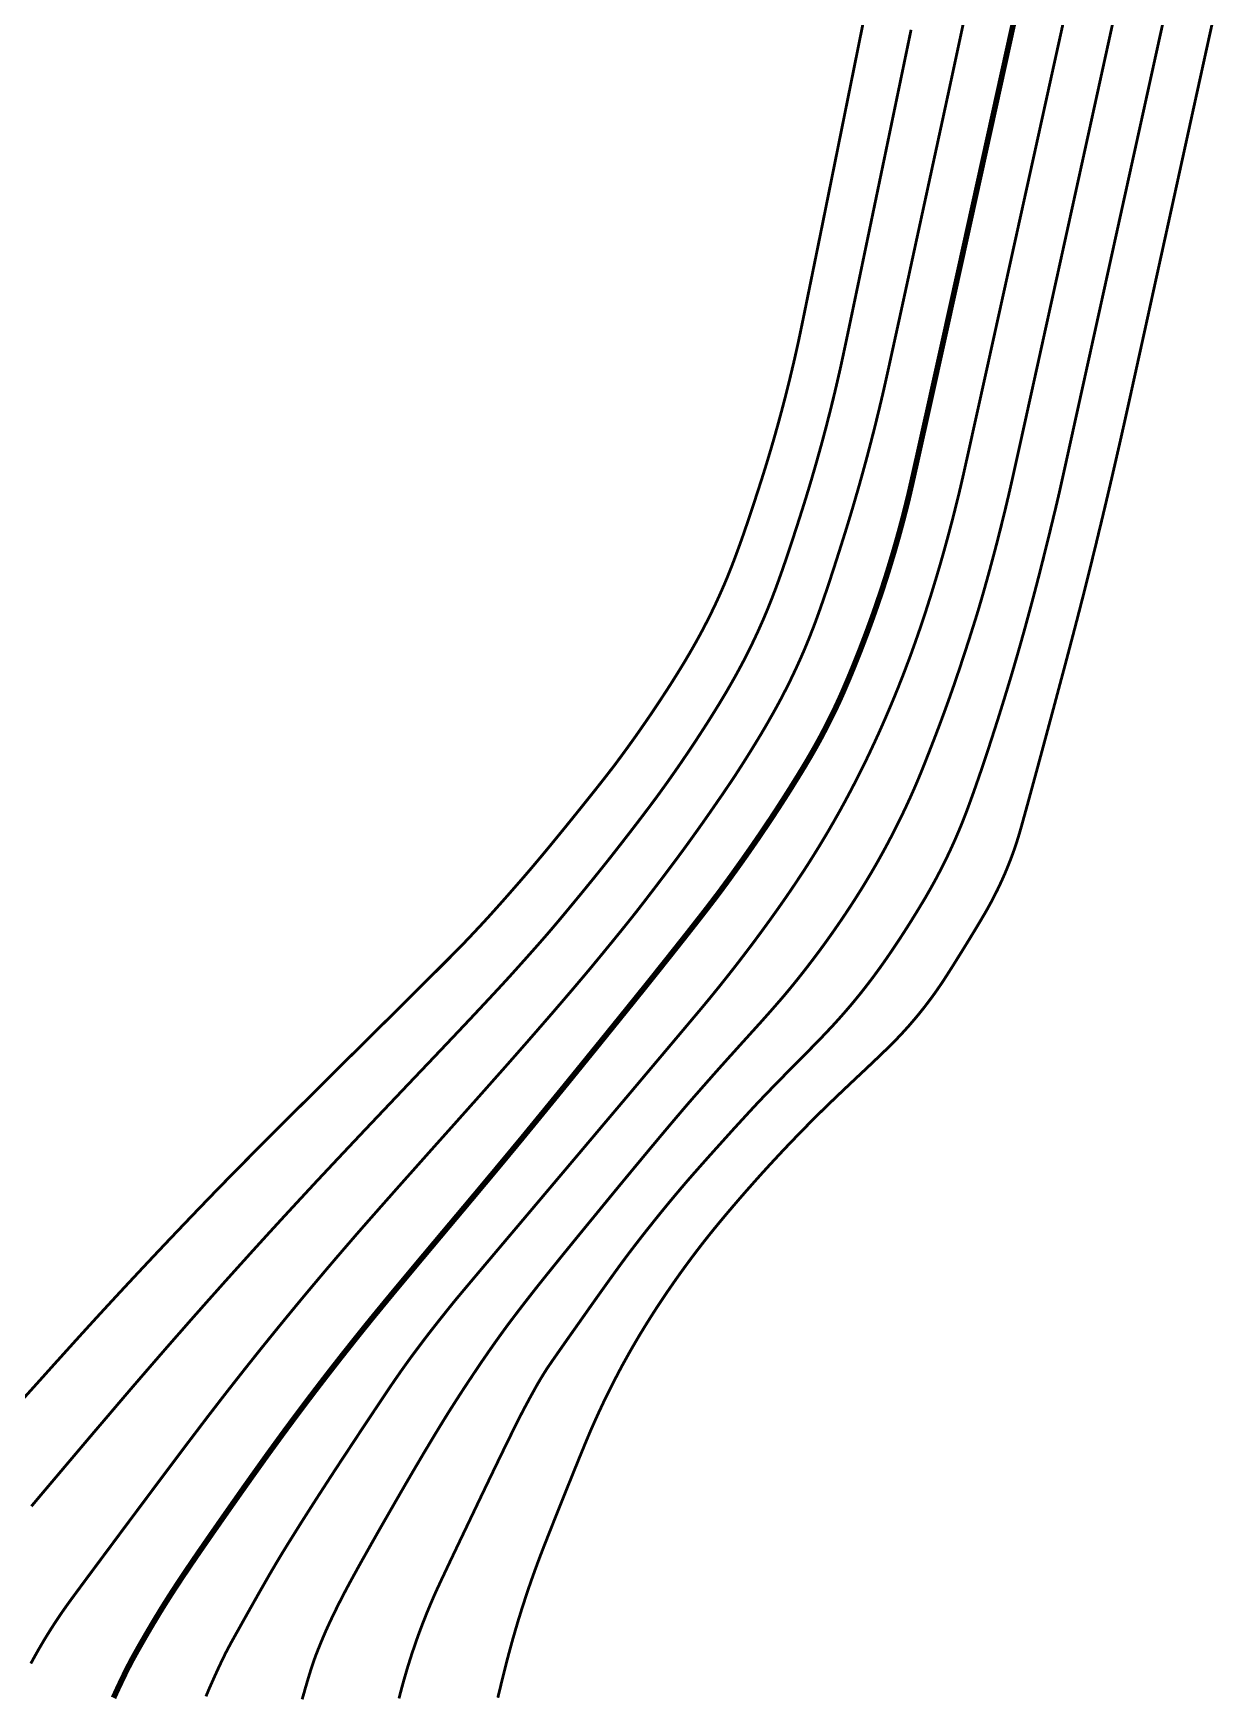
# Model space of a CAD drawing. Extents: x 36524600 to 36525730, y 2746759 to 2747713.
# Drawn here: x 36525128.47 to 36525159.87, y 2747590.16 to 2747633.97 of the extents above; entities that cross this region are included whole.
import ezdxf

# ---------------------------------------------------------------- set-up
doc = ezdxf.new("R2010")
doc.units = 0
doc.header["$LTSCALE"] = 1000
doc.header["$MEASUREMENT"] = 0
doc.layers.add('DGX', color=251, linetype='Continuous')

# ---------------------------------------------------------------- blocks, each defined once
blk = doc.blocks.new('dxt')
at = {"layer": 'DGX', "color": 253, "linetype": 'Continuous', "flags": 128}
for points, const_width in [([(36525159.831, 2747635.448), (36525159.471, 2747633.815), (36525159.077, 2747632.021), (36525158.688, 2747630.248), (36525158.343, 2747628.676), (36525158.041, 2747627.304), (36525157.784, 2747626.133), (36525157.57, 2747625.163), (36525157.4, 2747624.393), (36525157.274, 2747623.824), (36525157.191, 2747623.456), (36525157.131, 2747623.188), (36525157.069, 2747622.92), (36525157.008, 2747622.652), (36525156.946, 2747622.384), (36525156.884, 2747622.117), (36525156.821, 2747621.849), (36525156.758, 2747621.582), (36525156.694, 2747621.314), (36525156.63, 2747621.047), (36525156.565, 2747620.78), (36525156.501, 2747620.513), (36525156.435, 2747620.246), (36525156.37, 2747619.979), (36525156.303, 2747619.712), (36525156.237, 2747619.446), (36525156.17, 2747619.179), (36525156.096, 2747618.89), (36525156.01, 2747618.556), (36525155.911, 2747618.177), (36525155.799, 2747617.752), (36525155.675, 2747617.283), (36525155.537, 2747616.768), (36525155.388, 2747616.209), (36525155.225, 2747615.604), (36525155.065, 2747615.01), (36525154.923, 2747614.485), (36525154.798, 2747614.028), (36525154.692, 2747613.638), (36525154.603, 2747613.317), (36525154.533, 2747613.064), (36525154.48, 2747612.879), (36525154.445, 2747612.763), (36525154.419, 2747612.68), (36525154.392, 2747612.597), (36525154.365, 2747612.515), (36525154.337, 2747612.433), (36525154.308, 2747612.352), (36525154.278, 2747612.27), (36525154.247, 2747612.189), (36525154.216, 2747612.108), (36525154.184, 2747612.027), (36525154.151, 2747611.947), (36525154.118, 2747611.867), (36525154.084, 2747611.787), (36525154.049, 2747611.708), (36525154.014, 2747611.629), (36525153.977, 2747611.55), (36525153.94, 2747611.472), (36525153.903, 2747611.393), (36525153.864, 2747611.316), (36525153.825, 2747611.238), (36525153.786, 2747611.161), (36525153.745, 2747611.084), (36525153.704, 2747611.008), (36525153.662, 2747610.932), (36525153.62, 2747610.856), (36525153.574, 2747610.775), (36525153.52, 2747610.684), (36525153.46, 2747610.581), (36525153.392, 2747610.468), (36525153.317, 2747610.343), (36525153.235, 2747610.208), (36525153.146, 2747610.062), (36525153.05, 2747609.906), (36525152.953, 2747609.749), (36525152.862, 2747609.603), (36525152.778, 2747609.468), (36525152.7, 2747609.343), (36525152.628, 2747609.23), (36525152.562, 2747609.127), (36525152.503, 2747609.035), (36525152.45, 2747608.954), (36525152.399, 2747608.879), (36525152.348, 2747608.804), (36525152.296, 2747608.729), (36525152.244, 2747608.655), (36525152.191, 2747608.582), (36525152.138, 2747608.509), (36525152.083, 2747608.436), (36525152.028, 2747608.364), (36525151.973, 2747608.292), (36525151.917, 2747608.221), (36525151.86, 2747608.15), (36525151.803, 2747608.08), (36525151.745, 2747608.01), (36525151.686, 2747607.941), (36525151.627, 2747607.872), (36525151.568, 2747607.803), (36525151.507, 2747607.736), (36525151.447, 2747607.668), (36525151.385, 2747607.602), (36525151.323, 2747607.535), (36525151.261, 2747607.47), (36525151.198, 2747607.405), (36525151.134, 2747607.34), (36525151.07, 2747607.276), (36525150.999, 2747607.206), (36525150.915, 2747607.125), (36525150.818, 2747607.032), (36525150.709, 2747606.927), (36525150.586, 2747606.81), (36525150.451, 2747606.682), (36525150.302, 2747606.542), (36525150.141, 2747606.391), (36525149.978, 2747606.237), (36525149.823, 2747606.091), (36525149.678, 2747605.952), (36525149.541, 2747605.821), (36525149.413, 2747605.698), (36525149.294, 2747605.582), (36525149.184, 2747605.474), (36525149.082, 2747605.373), (36525148.986, 2747605.276), (36525148.889, 2747605.178), (36525148.793, 2747605.08), (36525148.697, 2747604.982), (36525148.602, 2747604.884), (36525148.507, 2747604.785), (36525148.412, 2747604.686), (36525148.317, 2747604.587), (36525148.223, 2747604.487), (36525148.129, 2747604.387), (36525148.036, 2747604.286), (36525147.943, 2747604.186), (36525147.85, 2747604.085), (36525147.758, 2747603.984), (36525147.665, 2747603.882), (36525147.574, 2747603.78), (36525147.482, 2747603.677), (36525147.389, 2747603.572), (36525147.295, 2747603.466), (36525147.2, 2747603.357), (36525147.104, 2747603.247), (36525147.008, 2747603.135), (36525146.91, 2747603.021), (36525146.812, 2747602.905), (36525146.714, 2747602.79), (36525146.62, 2747602.677), (36525146.529, 2747602.567), (36525146.441, 2747602.46), (36525146.356, 2747602.355), (36525146.274, 2747602.253), (36525146.195, 2747602.153), (36525146.119, 2747602.056), (36525146.045, 2747601.96), (36525145.971, 2747601.864), (36525145.898, 2747601.768), (36525145.825, 2747601.671), (36525145.753, 2747601.573), (36525145.681, 2747601.476), (36525145.61, 2747601.378), (36525145.539, 2747601.28), (36525145.469, 2747601.181), (36525145.399, 2747601.082), (36525145.33, 2747600.983), (36525145.261, 2747600.883), (36525145.192, 2747600.783), (36525145.124, 2747600.683), (36525145.057, 2747600.582), (36525144.99, 2747600.481), (36525144.923, 2747600.38), (36525144.857, 2747600.278), (36525144.792, 2747600.176), (36525144.727, 2747600.074), (36525144.663, 2747599.972), (36525144.599, 2747599.869), (36525144.536, 2747599.765), (36525144.473, 2747599.662), (36525144.411, 2747599.558), (36525144.35, 2747599.454), (36525144.289, 2747599.349), (36525144.229, 2747599.244), (36525144.169, 2747599.139), (36525144.11, 2747599.033), (36525144.051, 2747598.927), (36525143.993, 2747598.821), (36525143.936, 2747598.714), (36525143.88, 2747598.607), (36525143.824, 2747598.5), (36525143.768, 2747598.392), (36525143.713, 2747598.284), (36525143.659, 2747598.176), (36525143.606, 2747598.068), (36525143.553, 2747597.959), (36525143.5, 2747597.85), (36525143.449, 2747597.74), (36525143.397, 2747597.63), (36525143.347, 2747597.52), (36525143.297, 2747597.41), (36525143.248, 2747597.3), (36525143.199, 2747597.189), (36525143.151, 2747597.078), (36525143.099, 2747596.955), (36525143.038, 2747596.809), (36525142.969, 2747596.64), (36525142.89, 2747596.448), (36525142.802, 2747596.232), (36525142.706, 2747595.994), (36525142.6, 2747595.732), (36525142.486, 2747595.448), (36525142.372, 2747595.163), (36525142.267, 2747594.901), (36525142.172, 2747594.662), (36525142.086, 2747594.446), (36525142.01, 2747594.252), (36525141.943, 2747594.082), (36525141.886, 2747593.934), (36525141.838, 2747593.809), (36525141.795, 2747593.695), (36525141.753, 2747593.581), (36525141.711, 2747593.467), (36525141.67, 2747593.353), (36525141.629, 2747593.238), (36525141.589, 2747593.124), (36525141.549, 2747593.009), (36525141.51, 2747592.894), (36525141.472, 2747592.779), (36525141.434, 2747592.663), (36525141.396, 2747592.548), (36525141.359, 2747592.432), (36525141.323, 2747592.316), (36525141.287, 2747592.2), (36525141.251, 2747592.084), (36525141.217, 2747591.968), (36525141.182, 2747591.851), (36525141.149, 2747591.734), (36525141.115, 2747591.617), (36525141.083, 2747591.5), (36525141.051, 2747591.383), (36525141.019, 2747591.266), (36525140.988, 2747591.148), (36525140.957, 2747591.031), (36525140.927, 2747590.911), (36525140.895, 2747590.785), (36525140.863, 2747590.655), (36525140.829, 2747590.519), (36525140.795, 2747590.378), (36525140.759, 2747590.232), (36525140.723, 2747590.081)], 0.075), ([(36525158.325, 2747634.528), (36525157.7, 2747631.691), (36525157.154, 2747629.215), (36525156.688, 2747627.099), (36525156.301, 2747625.345), (36525155.993, 2747623.951), (36525155.765, 2747622.918), (36525155.616, 2747622.245), (36525155.547, 2747621.934), (36525155.515, 2747621.794), (36525155.478, 2747621.638), (36525155.438, 2747621.466), (36525155.392, 2747621.278), (36525155.343, 2747621.074), (36525155.289, 2747620.853), (36525155.231, 2747620.616), (36525155.168, 2747620.363), (36525155.103, 2747620.101), (36525155.037, 2747619.84), (36525154.97, 2747619.579), (36525154.902, 2747619.318), (36525154.833, 2747619.057), (36525154.763, 2747618.796), (36525154.692, 2747618.536), (36525154.621, 2747618.275), (36525154.548, 2747618.015), (36525154.475, 2747617.755), (36525154.4, 2747617.496), (36525154.325, 2747617.238), (36525154.249, 2747616.981), (36525154.171, 2747616.724), (36525154.093, 2747616.468), (36525154.014, 2747616.213), (36525153.936, 2747615.963), (36525153.86, 2747615.723), (36525153.786, 2747615.493), (36525153.715, 2747615.273), (36525153.647, 2747615.063), (36525153.581, 2747614.863), (36525153.517, 2747614.673), (36525153.456, 2747614.493), (36525153.397, 2747614.323), (36525153.341, 2747614.162), (36525153.288, 2747614.01), (36525153.237, 2747613.868), (36525153.189, 2747613.735), (36525153.144, 2747613.611), (36525153.102, 2747613.497), (36525153.062, 2747613.392), (36525153.023, 2747613.292), (36525152.984, 2747613.192), (36525152.944, 2747613.092), (36525152.903, 2747612.993), (36525152.861, 2747612.894), (36525152.819, 2747612.796), (36525152.776, 2747612.697), (36525152.732, 2747612.599), (36525152.688, 2747612.502), (36525152.643, 2747612.404), (36525152.597, 2747612.307), (36525152.55, 2747612.211), (36525152.503, 2747612.114), (36525152.455, 2747612.018), (36525152.407, 2747611.923), (36525152.357, 2747611.827), (36525152.307, 2747611.732), (36525152.257, 2747611.638), (36525152.205, 2747611.543), (36525152.153, 2747611.45), (36525152.1, 2747611.356), (36525152.047, 2747611.263), (36525151.993, 2747611.17), (36525151.938, 2747611.078), (36525151.883, 2747610.987), (36525151.829, 2747610.897), (36525151.775, 2747610.808), (36525151.721, 2747610.721), (36525151.668, 2747610.636), (36525151.616, 2747610.551), (36525151.564, 2747610.469), (36525151.512, 2747610.387), (36525151.46, 2747610.306), (36525151.407, 2747610.223), (36525151.352, 2747610.139), (36525151.295, 2747610.053), (36525151.237, 2747609.966), (36525151.178, 2747609.877), (36525151.117, 2747609.786), (36525151.055, 2747609.694), (36525150.992, 2747609.601), (36525150.928, 2747609.509), (36525150.863, 2747609.418), (36525150.798, 2747609.326), (36525150.732, 2747609.236), (36525150.666, 2747609.145), (36525150.599, 2747609.055), (36525150.531, 2747608.966), (36525150.463, 2747608.877), (36525150.394, 2747608.788), (36525150.325, 2747608.7), (36525150.255, 2747608.613), (36525150.184, 2747608.526), (36525150.113, 2747608.439), (36525150.041, 2747608.353), (36525149.968, 2747608.268), (36525149.895, 2747608.183), (36525149.821, 2747608.098), (36525149.747, 2747608.014), (36525149.672, 2747607.931), (36525149.597, 2747607.848), (36525149.521, 2747607.765), (36525149.444, 2747607.684), (36525149.367, 2747607.602), (36525149.287, 2747607.518), (36525149.2, 2747607.429), (36525149.108, 2747607.333), (36525149.01, 2747607.233), (36525148.905, 2747607.126), (36525148.795, 2747607.014), (36525148.679, 2747606.897), (36525148.556, 2747606.773), (36525148.433, 2747606.649), (36525148.314, 2747606.529), (36525148.199, 2747606.411), (36525148.088, 2747606.298), (36525147.981, 2747606.188), (36525147.878, 2747606.082), (36525147.779, 2747605.979), (36525147.684, 2747605.88), (36525147.586, 2747605.777), (36525147.477, 2747605.66), (36525147.357, 2747605.531), (36525147.227, 2747605.389), (36525147.085, 2747605.234), (36525146.932, 2747605.067), (36525146.769, 2747604.886), (36525146.595, 2747604.693), (36525146.421, 2747604.5), (36525146.258, 2747604.318), (36525146.108, 2747604.149), (36525145.969, 2747603.992), (36525145.841, 2747603.847), (36525145.725, 2747603.714), (36525145.621, 2747603.593), (36525145.529, 2747603.484), (36525145.442, 2747603.381), (36525145.356, 2747603.278), (36525145.27, 2747603.175), (36525145.184, 2747603.071), (36525145.099, 2747602.967), (36525145.014, 2747602.863), (36525144.93, 2747602.759), (36525144.845, 2747602.654), (36525144.762, 2747602.549), (36525144.678, 2747602.444), (36525144.595, 2747602.338), (36525144.512, 2747602.233), (36525144.43, 2747602.127), (36525144.347, 2747602.02), (36525144.266, 2747601.914), (36525144.184, 2747601.807), (36525144.094, 2747601.687), (36525143.987, 2747601.542), (36525143.862, 2747601.371), (36525143.72, 2747601.174), (36525143.561, 2747600.952), (36525143.384, 2747600.704), (36525143.19, 2747600.431), (36525142.979, 2747600.131), (36525142.771, 2747599.836), (36525142.587, 2747599.576), (36525142.428, 2747599.349), (36525142.293, 2747599.156), (36525142.183, 2747598.998), (36525142.097, 2747598.873), (36525142.036, 2747598.783), (36525141.999, 2747598.727), (36525141.974, 2747598.687), (36525141.949, 2747598.648), (36525141.925, 2747598.609), (36525141.901, 2747598.569), (36525141.876, 2747598.53), (36525141.852, 2747598.49), (36525141.828, 2747598.45), (36525141.805, 2747598.41), (36525141.778, 2747598.365), (36525141.747, 2747598.31), (36525141.71, 2747598.244), (36525141.668, 2747598.168), (36525141.62, 2747598.081), (36525141.567, 2747597.985), (36525141.509, 2747597.877), (36525141.446, 2747597.76), (36525141.369, 2747597.614), (36525141.27, 2747597.419), (36525141.149, 2747597.178), (36525141.007, 2747596.888), (36525140.842, 2747596.551), (36525140.656, 2747596.167), (36525140.448, 2747595.735), (36525140.218, 2747595.255), (36525139.99, 2747594.777), (36525139.787, 2747594.352), (36525139.609, 2747593.979), (36525139.457, 2747593.659), (36525139.33, 2747593.39), (36525139.228, 2747593.174), (36525139.152, 2747593.01), (36525139.1, 2747592.898), (36525139.062, 2747592.813), (36525139.024, 2747592.727), (36525138.987, 2747592.641), (36525138.95, 2747592.555), (36525138.914, 2747592.468), (36525138.878, 2747592.381), (36525138.842, 2747592.295), (36525138.808, 2747592.207), (36525138.773, 2747592.12), (36525138.739, 2747592.033), (36525138.706, 2747591.945), (36525138.673, 2747591.857), (36525138.64, 2747591.769), (36525138.608, 2747591.681), (36525138.577, 2747591.593), (36525138.546, 2747591.504), (36525138.516, 2747591.415), (36525138.486, 2747591.327), (36525138.456, 2747591.238), (36525138.427, 2747591.148), (36525138.399, 2747591.059), (36525138.371, 2747590.969), (36525138.343, 2747590.88), (36525138.316, 2747590.79), (36525138.29, 2747590.7), (36525138.264, 2747590.609), (36525138.238, 2747590.519), (36525138.213, 2747590.428), (36525138.188, 2747590.337), (36525138.164, 2747590.246), (36525138.14, 2747590.154), (36525138.117, 2747590.062)], 0.075), ([(36525156.951, 2747634.291), (36525156.703, 2747633.159), (36525156.425, 2747631.892), (36525156.117, 2747630.49), (36525155.779, 2747628.952), (36525155.446, 2747627.44), (36525155.153, 2747626.112), (36525154.901, 2747624.969), (36525154.689, 2747624.01), (36525154.518, 2747623.236), (36525154.387, 2747622.646), (36525154.297, 2747622.241), (36525154.247, 2747622.021), (36525154.218, 2747621.892), (36525154.188, 2747621.764), (36525154.157, 2747621.636), (36525154.127, 2747621.508), (36525154.096, 2747621.38), (36525154.065, 2747621.253), (36525154.033, 2747621.125), (36525154.002, 2747620.997), (36525153.97, 2747620.87), (36525153.937, 2747620.742), (36525153.905, 2747620.615), (36525153.872, 2747620.487), (36525153.839, 2747620.36), (36525153.805, 2747620.233), (36525153.771, 2747620.106), (36525153.737, 2747619.979), (36525153.703, 2747619.852), (36525153.668, 2747619.725), (36525153.633, 2747619.598), (36525153.597, 2747619.471), (36525153.562, 2747619.344), (36525153.526, 2747619.218), (36525153.49, 2747619.091), (36525153.453, 2747618.965), (36525153.414, 2747618.831), (36525153.369, 2747618.681), (36525153.318, 2747618.516), (36525153.261, 2747618.336), (36525153.199, 2747618.14), (36525153.132, 2747617.929), (36525153.058, 2747617.702), (36525152.979, 2747617.46), (36525152.897, 2747617.21), (36525152.812, 2747616.961), (36525152.727, 2747616.712), (36525152.639, 2747616.463), (36525152.55, 2747616.215), (36525152.459, 2747615.967), (36525152.367, 2747615.719), (36525152.273, 2747615.472), (36525152.181, 2747615.234), (36525152.094, 2747615.011), (36525152.013, 2747614.805), (36525151.937, 2747614.614), (36525151.867, 2747614.44), (36525151.802, 2747614.283), (36525151.742, 2747614.141), (36525151.687, 2747614.016), (36525151.635, 2747613.899), (36525151.583, 2747613.782), (36525151.529, 2747613.666), (36525151.475, 2747613.549), (36525151.42, 2747613.434), (36525151.365, 2747613.318), (36525151.308, 2747613.203), (36525151.251, 2747613.088), (36525151.194, 2747612.974), (36525151.135, 2747612.86), (36525151.076, 2747612.746), (36525151.017, 2747612.633), (36525150.956, 2747612.52), (36525150.895, 2747612.407), (36525150.833, 2747612.295), (36525150.771, 2747612.183), (36525150.708, 2747612.072), (36525150.644, 2747611.961), (36525150.58, 2747611.85), (36525150.514, 2747611.74), (36525150.449, 2747611.63), (36525150.382, 2747611.52), (36525150.315, 2747611.411), (36525150.247, 2747611.303), (36525150.178, 2747611.194), (36525150.109, 2747611.085), (36525150.037, 2747610.975), (36525149.965, 2747610.865), (36525149.892, 2747610.754), (36525149.817, 2747610.643), (36525149.741, 2747610.532), (36525149.664, 2747610.42), (36525149.586, 2747610.308), (36525149.508, 2747610.197), (36525149.43, 2747610.087), (36525149.352, 2747609.978), (36525149.273, 2747609.87), (36525149.195, 2747609.764), (36525149.116, 2747609.658), (36525149.037, 2747609.553), (36525148.957, 2747609.449), (36525148.878, 2747609.345), (36525148.797, 2747609.241), (36525148.716, 2747609.138), (36525148.635, 2747609.036), (36525148.553, 2747608.934), (36525148.47, 2747608.832), (36525148.387, 2747608.731), (36525148.298, 2747608.624), (36525148.197, 2747608.506), (36525148.084, 2747608.376), (36525147.96, 2747608.234), (36525147.824, 2747608.08), (36525147.677, 2747607.915), (36525147.518, 2747607.739), (36525147.347, 2747607.55), (36525147.171, 2747607.356), (36525146.995, 2747607.161), (36525146.819, 2747606.966), (36525146.644, 2747606.771), (36525146.469, 2747606.575), (36525146.295, 2747606.378), (36525146.121, 2747606.181), (36525145.948, 2747605.984), (36525145.761, 2747605.77), (36525145.548, 2747605.521), (36525145.308, 2747605.238), (36525145.041, 2747604.921), (36525144.747, 2747604.569), (36525144.427, 2747604.184), (36525144.079, 2747603.764), (36525143.705, 2747603.31), (36525143.334, 2747602.857), (36525142.994, 2747602.443), (36525142.687, 2747602.067), (36525142.412, 2747601.729), (36525142.169, 2747601.428), (36525141.958, 2747601.166), (36525141.779, 2747600.942), (36525141.632, 2747600.755), (36525141.506, 2747600.593), (36525141.388, 2747600.441), (36525141.279, 2747600.299), (36525141.178, 2747600.167), (36525141.086, 2747600.045), (36525141.002, 2747599.934), (36525140.927, 2747599.832), (36525140.861, 2747599.741), (36525140.799, 2747599.655), (36525140.737, 2747599.569), (36525140.675, 2747599.482), (36525140.614, 2747599.396), (36525140.553, 2747599.309), (36525140.492, 2747599.222), (36525140.432, 2747599.135), (36525140.371, 2747599.047), (36525140.311, 2747598.96), (36525140.252, 2747598.872), (36525140.192, 2747598.784), (36525140.133, 2747598.696), (36525140.074, 2747598.608), (36525140.015, 2747598.519), (36525139.956, 2747598.431), (36525139.897, 2747598.342), (36525139.839, 2747598.253), (36525139.781, 2747598.164), (36525139.723, 2747598.075), (36525139.666, 2747597.986), (36525139.608, 2747597.897), (36525139.551, 2747597.807), (36525139.494, 2747597.718), (36525139.437, 2747597.628), (36525139.377, 2747597.532), (36525139.311, 2747597.425), (36525139.238, 2747597.306), (36525139.158, 2747597.176), (36525139.072, 2747597.034), (36525138.98, 2747596.881), (36525138.881, 2747596.715), (36525138.775, 2747596.539), (36525138.662, 2747596.347), (36525138.539, 2747596.139), (36525138.406, 2747595.912), (36525138.264, 2747595.668), (36525138.113, 2747595.406), (36525137.952, 2747595.127), (36525137.782, 2747594.83), (36525137.602, 2747594.516), (36525137.425, 2747594.204), (36525137.262, 2747593.914), (36525137.112, 2747593.648), (36525136.977, 2747593.403), (36525136.856, 2747593.182), (36525136.748, 2747592.983), (36525136.655, 2747592.806), (36525136.576, 2747592.652), (36525136.505, 2747592.513), (36525136.439, 2747592.378), (36525136.377, 2747592.25), (36525136.318, 2747592.127), (36525136.263, 2747592.009), (36525136.212, 2747591.897), (36525136.165, 2747591.791), (36525136.122, 2747591.69), (36525136.082, 2747591.595), (36525136.045, 2747591.506), (36525136.011, 2747591.422), (36525135.98, 2747591.345), (36525135.952, 2747591.274), (36525135.927, 2747591.209), (36525135.905, 2747591.15), (36525135.886, 2747591.097), (36525135.869, 2747591.046), (36525135.851, 2747590.996), (36525135.834, 2747590.946), (36525135.818, 2747590.895), (36525135.801, 2747590.845), (36525135.785, 2747590.794), (36525135.769, 2747590.743), (36525135.753, 2747590.693), (36525135.735, 2747590.632), (36525135.711, 2747590.552), (36525135.682, 2747590.453), (36525135.647, 2747590.334), (36525135.608, 2747590.196), (36525135.562, 2747590.038)], 0.075), ([(36525155.718, 2747634.632), (36525155.486, 2747633.579), (36525155.214, 2747632.345), (36525154.903, 2747630.932), (36525154.551, 2747629.339), (36525154.201, 2747627.754), (36525153.894, 2747626.363), (36525153.63, 2747625.168), (36525153.408, 2747624.166), (36525153.229, 2747623.36), (36525153.093, 2747622.748), (36525153, 2747622.331), (36525152.949, 2747622.108), (36525152.92, 2747621.983), (36525152.89, 2747621.858), (36525152.86, 2747621.733), (36525152.829, 2747621.608), (36525152.798, 2747621.484), (36525152.767, 2747621.359), (36525152.735, 2747621.234), (36525152.703, 2747621.11), (36525152.67, 2747620.986), (36525152.637, 2747620.861), (36525152.604, 2747620.737), (36525152.57, 2747620.613), (36525152.536, 2747620.489), (36525152.502, 2747620.365), (36525152.467, 2747620.242), (36525152.432, 2747620.118), (36525152.397, 2747619.995), (36525152.361, 2747619.871), (36525152.324, 2747619.748), (36525152.288, 2747619.625), (36525152.25, 2747619.502), (36525152.213, 2747619.379), (36525152.175, 2747619.256), (36525152.137, 2747619.133), (36525152.098, 2747619.01), (36525152.059, 2747618.888), (36525152.02, 2747618.765), (36525151.98, 2747618.643), (36525151.939, 2747618.52), (36525151.898, 2747618.398), (36525151.857, 2747618.275), (36525151.815, 2747618.153), (36525151.772, 2747618.031), (36525151.73, 2747617.909), (36525151.686, 2747617.788), (36525151.643, 2747617.667), (36525151.599, 2747617.546), (36525151.554, 2747617.426), (36525151.509, 2747617.307), (36525151.464, 2747617.187), (36525151.418, 2747617.068), (36525151.372, 2747616.949), (36525151.325, 2747616.831), (36525151.278, 2747616.712), (36525151.23, 2747616.594), (36525151.182, 2747616.476), (36525151.133, 2747616.358), (36525151.084, 2747616.241), (36525151.034, 2747616.123), (36525150.984, 2747616.006), (36525150.933, 2747615.889), (36525150.882, 2747615.772), (36525150.831, 2747615.656), (36525150.779, 2747615.539), (36525150.726, 2747615.423), (36525150.673, 2747615.307), (36525150.619, 2747615.192), (36525150.565, 2747615.076), (36525150.511, 2747614.961), (36525150.456, 2747614.846), (36525150.4, 2747614.731), (36525150.344, 2747614.617), (36525150.287, 2747614.503), (36525150.23, 2747614.389), (36525150.173, 2747614.275), (36525150.114, 2747614.162), (36525150.056, 2747614.049), (36525149.996, 2747613.936), (36525149.936, 2747613.824), (36525149.876, 2747613.711), (36525149.815, 2747613.6), (36525149.754, 2747613.488), (36525149.692, 2747613.377), (36525149.629, 2747613.266), (36525149.566, 2747613.155), (36525149.502, 2747613.045), (36525149.438, 2747612.934), (36525149.373, 2747612.825), (36525149.308, 2747612.715), (36525149.242, 2747612.606), (36525149.176, 2747612.497), (36525149.109, 2747612.389), (36525149.042, 2747612.281), (36525148.974, 2747612.173), (36525148.906, 2747612.065), (36525148.837, 2747611.958), (36525148.767, 2747611.851), (36525148.697, 2747611.745), (36525148.627, 2747611.639), (36525148.556, 2747611.532), (36525148.484, 2747611.426), (36525148.412, 2747611.32), (36525148.339, 2747611.213), (36525148.265, 2747611.107), (36525148.191, 2747611.001), (36525148.116, 2747610.894), (36525148.041, 2747610.788), (36525147.965, 2747610.683), (36525147.89, 2747610.577), (36525147.814, 2747610.473), (36525147.738, 2747610.368), (36525147.662, 2747610.264), (36525147.585, 2747610.16), (36525147.509, 2747610.057), (36525147.432, 2747609.954), (36525147.355, 2747609.852), (36525147.277, 2747609.749), (36525147.199, 2747609.647), (36525147.121, 2747609.545), (36525147.043, 2747609.443), (36525146.964, 2747609.342), (36525146.885, 2747609.241), (36525146.806, 2747609.14), (36525146.726, 2747609.039), (36525146.646, 2747608.939), (36525146.566, 2747608.838), (36525146.485, 2747608.738), (36525146.404, 2747608.639), (36525146.323, 2747608.539), (36525146.241, 2747608.44), (36525146.117, 2747608.29), (36525145.906, 2747608.039), (36525145.609, 2747607.686), (36525145.227, 2747607.232), (36525144.758, 2747606.676), (36525144.204, 2747606.018), (36525143.563, 2747605.26), (36525142.837, 2747604.399), (36525142.113, 2747603.542), (36525141.481, 2747602.793), (36525140.94, 2747602.153), (36525140.49, 2747601.62), (36525140.132, 2747601.195), (36525139.866, 2747600.879), (36525139.691, 2747600.67), (36525139.607, 2747600.57), (36525139.567, 2747600.52), (36525139.522, 2747600.465), (36525139.473, 2747600.404), (36525139.419, 2747600.337), (36525139.36, 2747600.263), (36525139.297, 2747600.184), (36525139.229, 2747600.099), (36525139.157, 2747600.008), (36525139.083, 2747599.914), (36525139.009, 2747599.82), (36525138.935, 2747599.725), (36525138.862, 2747599.631), (36525138.789, 2747599.535), (36525138.717, 2747599.44), (36525138.645, 2747599.344), (36525138.573, 2747599.248), (36525138.501, 2747599.152), (36525138.43, 2747599.056), (36525138.36, 2747598.959), (36525138.29, 2747598.862), (36525138.22, 2747598.764), (36525138.151, 2747598.666), (36525138.083, 2747598.568), (36525138.014, 2747598.469), (36525137.938, 2747598.358), (36525137.846, 2747598.222), (36525137.738, 2747598.061), (36525137.613, 2747597.874), (36525137.472, 2747597.663), (36525137.315, 2747597.427), (36525137.142, 2747597.166), (36525136.953, 2747596.879), (36525136.76, 2747596.586), (36525136.575, 2747596.306), (36525136.399, 2747596.037), (36525136.232, 2747595.78), (36525136.074, 2747595.536), (36525135.924, 2747595.304), (36525135.783, 2747595.083), (36525135.65, 2747594.875), (36525135.526, 2747594.679), (36525135.411, 2747594.495), (36525135.304, 2747594.324), (36525135.205, 2747594.166), (36525135.114, 2747594.019), (36525135.032, 2747593.885), (36525134.959, 2747593.764), (36525134.893, 2747593.655), (36525134.829, 2747593.545), (36525134.757, 2747593.423), (36525134.678, 2747593.287), (36525134.593, 2747593.138), (36525134.5, 2747592.976), (36525134.4, 2747592.8), (36525134.294, 2747592.612), (36525134.18, 2747592.41), (36525134.068, 2747592.211), (36525133.968, 2747592.032), (36525133.879, 2747591.872), (36525133.8, 2747591.732), (36525133.733, 2747591.611), (36525133.677, 2747591.509), (36525133.633, 2747591.427), (36525133.599, 2747591.365), (36525133.57, 2747591.308), (36525133.537, 2747591.245), (36525133.503, 2747591.174), (36525133.465, 2747591.097), (36525133.425, 2747591.012), (36525133.382, 2747590.921), (36525133.336, 2747590.822), (36525133.288, 2747590.717), (36525133.24, 2747590.611), (36525133.196, 2747590.512), (36525133.155, 2747590.419), (36525133.117, 2747590.333), (36525133.083, 2747590.254), (36525133.053, 2747590.181), (36525133.026, 2747590.115)], 0.075), ([(36525154.341, 2747634.319), (36525154.048, 2747632.99), (36525153.71, 2747631.457), (36525153.327, 2747629.721), (36525152.945, 2747627.989), (36525152.609, 2747626.469), (36525152.319, 2747625.161), (36525152.076, 2747624.065), (36525151.879, 2747623.182), (36525151.729, 2747622.51), (36525151.625, 2747622.05), (36525151.568, 2747621.803), (36525151.534, 2747621.661), (36525151.499, 2747621.52), (36525151.463, 2747621.379), (36525151.427, 2747621.238), (36525151.39, 2747621.097), (36525151.352, 2747620.956), (36525151.314, 2747620.816), (36525151.275, 2747620.675), (36525151.235, 2747620.535), (36525151.195, 2747620.395), (36525151.154, 2747620.255), (36525151.112, 2747620.116), (36525151.07, 2747619.976), (36525151.027, 2747619.837), (36525150.984, 2747619.698), (36525150.94, 2747619.56), (36525150.895, 2747619.421), (36525150.849, 2747619.283), (36525150.803, 2747619.144), (36525150.756, 2747619.007), (36525150.709, 2747618.869), (36525150.661, 2747618.731), (36525150.612, 2747618.594), (36525150.563, 2747618.457), (36525150.512, 2747618.319), (36525150.46, 2747618.178), (36525150.406, 2747618.035), (36525150.35, 2747617.889), (36525150.293, 2747617.74), (36525150.233, 2747617.589), (36525150.172, 2747617.435), (36525150.109, 2747617.279), (36525150.046, 2747617.124), (36525149.984, 2747616.975), (36525149.924, 2747616.833), (36525149.865, 2747616.696), (36525149.808, 2747616.566), (36525149.753, 2747616.442), (36525149.699, 2747616.324), (36525149.646, 2747616.211), (36525149.594, 2747616.102), (36525149.541, 2747615.994), (36525149.487, 2747615.886), (36525149.433, 2747615.778), (36525149.378, 2747615.67), (36525149.322, 2747615.563), (36525149.266, 2747615.456), (36525149.209, 2747615.35), (36525149.149, 2747615.241), (36525149.086, 2747615.128), (36525149.018, 2747615.009), (36525148.947, 2747614.886), (36525148.871, 2747614.758), (36525148.792, 2747614.625), (36525148.708, 2747614.488), (36525148.621, 2747614.345), (36525148.531, 2747614.202), (36525148.444, 2747614.061), (36525148.357, 2747613.924), (36525148.271, 2747613.789), (36525148.186, 2747613.657), (36525148.103, 2747613.528), (36525148.021, 2747613.403), (36525147.94, 2747613.279), (36525147.859, 2747613.158), (36525147.777, 2747613.037), (36525147.696, 2747612.916), (36525147.614, 2747612.795), (36525147.532, 2747612.675), (36525147.449, 2747612.555), (36525147.366, 2747612.435), (36525147.282, 2747612.315), (36525147.198, 2747612.196), (36525147.114, 2747612.077), (36525147.029, 2747611.958), (36525146.944, 2747611.84), (36525146.859, 2747611.721), (36525146.773, 2747611.603), (36525146.687, 2747611.486), (36525146.6, 2747611.368), (36525146.504, 2747611.24), (36525146.391, 2747611.091), (36525146.259, 2747610.919), (36525146.11, 2747610.727), (36525145.942, 2747610.512), (36525145.757, 2747610.276), (36525145.554, 2747610.019), (36525145.333, 2747609.74), (36525145.097, 2747609.443), (36525144.849, 2747609.132), (36525144.589, 2747608.807), (36525144.317, 2747608.469), (36525144.033, 2747608.117), (36525143.737, 2747607.751), (36525143.43, 2747607.371), (36525143.11, 2747606.977), (36525142.795, 2747606.589), (36525142.5, 2747606.226), (36525142.224, 2747605.888), (36525141.969, 2747605.576), (36525141.734, 2747605.289), (36525141.519, 2747605.027), (36525141.325, 2747604.79), (36525141.15, 2747604.579), (36525140.979, 2747604.372), (36525140.793, 2747604.149), (36525140.595, 2747603.911), (36525140.382, 2747603.656), (36525140.156, 2747603.386), (36525139.916, 2747603.099), (36525139.662, 2747602.797), (36525139.395, 2747602.479), (36525139.129, 2747602.162), (36525138.88, 2747601.865), (36525138.646, 2747601.586), (36525138.429, 2747601.326), (36525138.229, 2747601.086), (36525138.045, 2747600.865), (36525137.877, 2747600.662), (36525137.726, 2747600.479), (36525137.583, 2747600.305), (36525137.44, 2747600.131), (36525137.298, 2747599.956), (36525137.157, 2747599.781), (36525137.016, 2747599.605), (36525136.876, 2747599.429), (36525136.736, 2747599.253), (36525136.596, 2747599.076), (36525136.458, 2747598.899), (36525136.319, 2747598.721), (36525136.181, 2747598.543), (36525136.044, 2747598.365), (36525135.907, 2747598.186), (36525135.771, 2747598.007), (36525135.635, 2747597.827), (36525135.5, 2747597.647), (36525135.365, 2747597.467), (36525135.231, 2747597.286), (36525135.097, 2747597.105), (36525134.964, 2747596.923), (36525134.832, 2747596.742), (36525134.699, 2747596.559), (36525134.568, 2747596.377), (36525134.437, 2747596.193), (36525134.304, 2747596.007), (36525134.168, 2747595.815), (36525134.028, 2747595.618), (36525133.885, 2747595.414), (36525133.738, 2747595.205), (36525133.587, 2747594.99), (36525133.433, 2747594.77), (36525133.275, 2747594.543), (36525133.119, 2747594.319), (36525132.972, 2747594.106), (36525132.832, 2747593.904), (36525132.701, 2747593.712), (36525132.579, 2747593.532), (36525132.464, 2747593.362), (36525132.358, 2747593.203), (36525132.26, 2747593.054), (36525132.166, 2747592.911), (36525132.074, 2747592.768), (36525131.982, 2747592.623), (36525131.891, 2747592.479), (36525131.802, 2747592.333), (36525131.713, 2747592.187), (36525131.625, 2747592.041), (36525131.538, 2747591.893), (36525131.454, 2747591.75), (36525131.377, 2747591.616), (36525131.305, 2747591.491), (36525131.239, 2747591.375), (36525131.179, 2747591.268), (36525131.124, 2747591.17), (36525131.075, 2747591.081), (36525131.033, 2747591.001), (36525130.991, 2747590.921), (36525130.945, 2747590.83), (36525130.895, 2747590.73), (36525130.842, 2747590.619), (36525130.784, 2747590.499), (36525130.722, 2747590.369), (36525130.657, 2747590.229), (36525130.588, 2747590.078)], 0.15), ([(36525153.123, 2747634.807), (36525152.928, 2747633.901), (36525152.709, 2747632.879), (36525152.463, 2747631.741), (36525152.191, 2747630.487), (36525151.922, 2747629.246), (36525151.684, 2747628.149), (36525151.477, 2747627.194), (36525151.3, 2747626.383), (36525151.153, 2747625.714), (36525151.038, 2747625.189), (36525150.953, 2747624.806), (36525150.899, 2747624.566), (36525150.86, 2747624.398), (36525150.82, 2747624.23), (36525150.78, 2747624.062), (36525150.739, 2747623.894), (36525150.698, 2747623.727), (36525150.656, 2747623.559), (36525150.614, 2747623.392), (36525150.571, 2747623.225), (36525150.527, 2747623.058), (36525150.483, 2747622.891), (36525150.439, 2747622.724), (36525150.393, 2747622.557), (36525150.348, 2747622.391), (36525150.301, 2747622.225), (36525150.255, 2747622.058), (36525150.207, 2747621.892), (36525150.159, 2747621.727), (36525150.111, 2747621.561), (36525150.062, 2747621.395), (36525150.012, 2747621.23), (36525149.962, 2747621.065), (36525149.911, 2747620.9), (36525149.86, 2747620.735), (36525149.808, 2747620.57), (36525149.757, 2747620.409), (36525149.708, 2747620.255), (36525149.661, 2747620.107), (36525149.616, 2747619.967), (36525149.573, 2747619.834), (36525149.532, 2747619.707), (36525149.493, 2747619.588), (36525149.456, 2747619.476), (36525149.42, 2747619.367), (36525149.383, 2747619.258), (36525149.346, 2747619.149), (36525149.309, 2747619.04), (36525149.271, 2747618.932), (36525149.233, 2747618.824), (36525149.195, 2747618.715), (36525149.156, 2747618.607), (36525149.117, 2747618.499), (36525149.077, 2747618.391), (36525149.036, 2747618.284), (36525148.994, 2747618.177), (36525148.952, 2747618.07), (36525148.909, 2747617.963), (36525148.865, 2747617.857), (36525148.821, 2747617.751), (36525148.776, 2747617.645), (36525148.73, 2747617.54), (36525148.683, 2747617.435), (36525148.636, 2747617.33), (36525148.588, 2747617.226), (36525148.539, 2747617.122), (36525148.49, 2747617.018), (36525148.44, 2747616.914), (36525148.389, 2747616.811), (36525148.338, 2747616.708), (36525148.285, 2747616.606), (36525148.233, 2747616.504), (36525148.179, 2747616.402), (36525148.125, 2747616.301), (36525148.07, 2747616.2), (36525148.014, 2747616.099), (36525147.958, 2747615.999), (36525147.901, 2747615.899), (36525147.844, 2747615.799), (36525147.787, 2747615.7), (36525147.728, 2747615.6), (36525147.67, 2747615.501), (36525147.61, 2747615.402), (36525147.551, 2747615.304), (36525147.49, 2747615.205), (36525147.43, 2747615.107), (36525147.369, 2747615.009), (36525147.308, 2747614.911), (36525147.247, 2747614.814), (36525147.185, 2747614.716), (36525147.123, 2747614.619), (36525147.061, 2747614.522), (36525146.994, 2747614.419), (36525146.919, 2747614.305), (36525146.834, 2747614.179), (36525146.741, 2747614.041), (36525146.64, 2747613.892), (36525146.529, 2747613.732), (36525146.41, 2747613.559), (36525146.283, 2747613.376), (36525146.15, 2747613.186), (36525146.017, 2747612.998), (36525145.882, 2747612.81), (36525145.747, 2747612.622), (36525145.611, 2747612.435), (36525145.474, 2747612.249), (36525145.336, 2747612.064), (36525145.197, 2747611.879), (36525145.062, 2747611.7), (36525144.935, 2747611.533), (36525144.817, 2747611.378), (36525144.707, 2747611.235), (36525144.606, 2747611.103), (36525144.513, 2747610.983), (36525144.429, 2747610.874), (36525144.353, 2747610.777), (36525144.277, 2747610.681), (36525144.191, 2747610.574), (36525144.096, 2747610.455), (36525143.992, 2747610.326), (36525143.878, 2747610.186), (36525143.755, 2747610.034), (36525143.622, 2747609.872), (36525143.48, 2747609.698), (36525143.328, 2747609.514), (36525143.167, 2747609.319), (36525142.995, 2747609.114), (36525142.813, 2747608.899), (36525142.621, 2747608.673), (36525142.419, 2747608.437), (36525142.207, 2747608.19), (36525141.984, 2747607.933), (36525141.746, 2747607.659), (36525141.487, 2747607.362), (36525141.207, 2747607.043), (36525140.905, 2747606.7), (36525140.581, 2747606.335), (36525140.237, 2747605.947), (36525139.87, 2747605.536), (36525139.483, 2747605.102), (36525139.098, 2747604.672), (36525138.741, 2747604.271), (36525138.41, 2747603.899), (36525138.105, 2747603.557), (36525137.828, 2747603.244), (36525137.578, 2747602.961), (36525137.354, 2747602.707), (36525137.157, 2747602.483), (36525136.974, 2747602.273), (36525136.792, 2747602.062), (36525136.61, 2747601.851), (36525136.429, 2747601.64), (36525136.248, 2747601.428), (36525136.068, 2747601.215), (36525135.889, 2747601.002), (36525135.71, 2747600.789), (36525135.531, 2747600.574), (36525135.354, 2747600.36), (36525135.177, 2747600.145), (36525135, 2747599.929), (36525134.824, 2747599.713), (36525134.649, 2747599.497), (36525134.474, 2747599.28), (36525134.3, 2747599.062), (36525134.127, 2747598.845), (36525133.954, 2747598.626), (36525133.782, 2747598.407), (36525133.61, 2747598.188), (36525133.439, 2747597.968), (36525133.269, 2747597.747), (36525133.099, 2747597.527), (36525132.93, 2747597.305), (36525132.751, 2747597.069), (36525132.549, 2747596.803), (36525132.327, 2747596.508), (36525132.083, 2747596.183), (36525131.817, 2747595.828), (36525131.53, 2747595.444), (36525131.222, 2747595.031), (36525130.891, 2747594.588), (36525130.569, 2747594.154), (36525130.284, 2747593.771), (36525130.036, 2747593.437), (36525129.825, 2747593.153), (36525129.652, 2747592.918), (36525129.515, 2747592.733), (36525129.416, 2747592.597), (36525129.354, 2747592.511), (36525129.311, 2747592.45), (36525129.268, 2747592.389), (36525129.225, 2747592.327), (36525129.183, 2747592.265), (36525129.141, 2747592.203), (36525129.099, 2747592.141), (36525129.058, 2747592.078), (36525129.017, 2747592.015), (36525128.976, 2747591.952), (36525128.936, 2747591.889), (36525128.896, 2747591.825), (36525128.856, 2747591.762), (36525128.817, 2747591.698), (36525128.778, 2747591.634), (36525128.739, 2747591.569), (36525128.701, 2747591.505), (36525128.663, 2747591.44), (36525128.625, 2747591.375), (36525128.588, 2747591.31), (36525128.551, 2747591.245), (36525128.514, 2747591.179), (36525128.478, 2747591.114), (36525128.442, 2747591.048), (36525128.407, 2747590.982)], 0.075), ([(36525151.621, 2747634.065), (36525151.295, 2747632.494), (36525150.969, 2747630.925), (36525150.681, 2747629.543), (36525150.432, 2747628.348), (36525150.222, 2747627.341), (36525150.05, 2747626.52), (36525149.917, 2747625.887), (36525149.822, 2747625.442), (36525149.766, 2747625.183), (36525149.729, 2747625.019), (36525149.691, 2747624.854), (36525149.653, 2747624.69), (36525149.614, 2747624.526), (36525149.575, 2747624.361), (36525149.534, 2747624.197), (36525149.494, 2747624.034), (36525149.452, 2747623.87), (36525149.41, 2747623.707), (36525149.368, 2747623.543), (36525149.324, 2747623.38), (36525149.281, 2747623.217), (36525149.236, 2747623.054), (36525149.191, 2747622.892), (36525149.145, 2747622.729), (36525149.099, 2747622.567), (36525149.052, 2747622.404), (36525149.005, 2747622.242), (36525148.957, 2747622.081), (36525148.908, 2747621.919), (36525148.859, 2747621.758), (36525148.809, 2747621.596), (36525148.758, 2747621.435), (36525148.707, 2747621.274), (36525148.657, 2747621.117), (36525148.608, 2747620.967), (36525148.562, 2747620.824), (36525148.518, 2747620.688), (36525148.476, 2747620.559), (36525148.436, 2747620.437), (36525148.397, 2747620.322), (36525148.361, 2747620.215), (36525148.326, 2747620.11), (36525148.29, 2747620.006), (36525148.254, 2747619.901), (36525148.217, 2747619.795), (36525148.18, 2747619.69), (36525148.142, 2747619.584), (36525148.104, 2747619.478), (36525148.065, 2747619.371), (36525148.025, 2747619.265), (36525147.985, 2747619.159), (36525147.944, 2747619.053), (36525147.902, 2747618.947), (36525147.86, 2747618.842), (36525147.817, 2747618.737), (36525147.773, 2747618.632), (36525147.729, 2747618.527), (36525147.683, 2747618.423), (36525147.637, 2747618.319), (36525147.591, 2747618.216), (36525147.543, 2747618.113), (36525147.495, 2747618.01), (36525147.446, 2747617.907), (36525147.397, 2747617.805), (36525147.347, 2747617.703), (36525147.296, 2747617.601), (36525147.244, 2747617.5), (36525147.192, 2747617.399), (36525147.139, 2747617.299), (36525147.085, 2747617.199), (36525147.031, 2747617.099), (36525146.976, 2747617), (36525146.92, 2747616.901), (36525146.864, 2747616.802), (36525146.807, 2747616.704), (36525146.75, 2747616.605), (36525146.692, 2747616.508), (36525146.634, 2747616.41), (36525146.575, 2747616.312), (36525146.515, 2747616.215), (36525146.455, 2747616.118), (36525146.395, 2747616.022), (36525146.335, 2747615.925), (36525146.274, 2747615.829), (36525146.213, 2747615.733), (36525146.151, 2747615.637), (36525146.089, 2747615.541), (36525146.027, 2747615.445), (36525145.965, 2747615.35), (36525145.902, 2747615.255), (36525145.839, 2747615.16), (36525145.776, 2747615.065), (36525145.712, 2747614.97), (36525145.648, 2747614.876), (36525145.584, 2747614.782), (36525145.52, 2747614.688), (36525145.455, 2747614.594), (36525145.39, 2747614.501), (36525145.324, 2747614.407), (36525145.259, 2747614.314), (36525145.193, 2747614.221), (36525145.127, 2747614.128), (36525145.06, 2747614.036), (36525144.993, 2747613.943), (36525144.926, 2747613.851), (36525144.854, 2747613.754), (36525144.773, 2747613.645), (36525144.683, 2747613.525), (36525144.584, 2747613.394), (36525144.476, 2747613.252), (36525144.359, 2747613.099), (36525144.233, 2747612.935), (36525144.097, 2747612.76), (36525143.957, 2747612.579), (36525143.816, 2747612.399), (36525143.675, 2747612.219), (36525143.533, 2747612.041), (36525143.39, 2747611.862), (36525143.246, 2747611.684), (36525143.102, 2747611.507), (36525142.958, 2747611.33), (36525142.817, 2747611.159), (36525142.685, 2747611), (36525142.562, 2747610.851), (36525142.448, 2747610.714), (36525142.343, 2747610.588), (36525142.246, 2747610.473), (36525142.159, 2747610.37), (36525142.08, 2747610.278), (36525142.001, 2747610.186), (36525141.911, 2747610.083), (36525141.813, 2747609.971), (36525141.704, 2747609.848), (36525141.585, 2747609.714), (36525141.457, 2747609.57), (36525141.319, 2747609.416), (36525141.171, 2747609.251), (36525141.003, 2747609.065), (36525140.802, 2747608.846), (36525140.569, 2747608.595), (36525140.304, 2747608.311), (36525140.008, 2747607.995), (36525139.679, 2747607.646), (36525139.318, 2747607.265), (36525138.925, 2747606.851), (36525138.527, 2747606.433), (36525138.153, 2747606.039), (36525137.801, 2747605.668), (36525137.472, 2747605.321), (36525137.166, 2747604.998), (36525136.883, 2747604.698), (36525136.623, 2747604.422), (36525136.386, 2747604.17), (36525136.16, 2747603.929), (36525135.935, 2747603.689), (36525135.711, 2747603.447), (36525135.487, 2747603.205), (36525135.263, 2747602.963), (36525135.04, 2747602.721), (36525134.817, 2747602.478), (36525134.594, 2747602.234), (36525134.372, 2747601.99), (36525134.151, 2747601.746), (36525133.93, 2747601.501), (36525133.709, 2747601.256), (36525133.489, 2747601.011), (36525133.27, 2747600.765), (36525133.05, 2747600.519), (36525132.832, 2747600.272), (36525132.613, 2747600.025), (36525132.396, 2747599.777), (36525132.178, 2747599.529), (36525131.961, 2747599.281), (36525131.745, 2747599.032), (36525131.529, 2747598.783), (36525131.314, 2747598.534), (36525131.098, 2747598.284), (36525130.874, 2747598.022), (36525130.631, 2747597.737), (36525130.369, 2747597.429), (36525130.087, 2747597.099), (36525129.787, 2747596.745), (36525129.468, 2747596.368), (36525129.13, 2747595.968), (36525128.772, 2747595.545), (36525128.421, 2747595.128)], 0.075), ([(36525150.429, 2747634.605), (36525150.115, 2747633.047), (36525149.8, 2747631.489), (36525149.523, 2747630.118), (36525149.283, 2747628.932), (36525149.08, 2747627.933), (36525148.914, 2747627.12), (36525148.786, 2747626.494), (36525148.695, 2747626.053), (36525148.641, 2747625.799), (36525148.605, 2747625.638), (36525148.569, 2747625.477), (36525148.532, 2747625.316), (36525148.494, 2747625.155), (36525148.456, 2747624.995), (36525148.417, 2747624.835), (36525148.378, 2747624.674), (36525148.338, 2747624.514), (36525148.297, 2747624.355), (36525148.255, 2747624.195), (36525148.213, 2747624.035), (36525148.17, 2747623.876), (36525148.127, 2747623.717), (36525148.083, 2747623.558), (36525148.038, 2747623.399), (36525147.993, 2747623.241), (36525147.947, 2747623.082), (36525147.9, 2747622.924), (36525147.853, 2747622.766), (36525147.805, 2747622.608), (36525147.756, 2747622.45), (36525147.707, 2747622.293), (36525147.657, 2747622.136), (36525147.606, 2747621.979), (36525147.556, 2747621.825), (36525147.509, 2747621.679), (36525147.463, 2747621.54), (36525147.419, 2747621.408), (36525147.378, 2747621.283), (36525147.339, 2747621.166), (36525147.301, 2747621.055), (36525147.266, 2747620.952), (36525147.232, 2747620.852), (36525147.197, 2747620.751), (36525147.161, 2747620.65), (36525147.125, 2747620.548), (36525147.088, 2747620.445), (36525147.05, 2747620.342), (36525147.012, 2747620.238), (36525146.973, 2747620.133), (36525146.933, 2747620.028), (36525146.893, 2747619.924), (36525146.852, 2747619.82), (36525146.81, 2747619.716), (36525146.768, 2747619.612), (36525146.725, 2747619.509), (36525146.681, 2747619.406), (36525146.636, 2747619.303), (36525146.591, 2747619.2), (36525146.545, 2747619.098), (36525146.498, 2747618.996), (36525146.451, 2747618.895), (36525146.403, 2747618.794), (36525146.354, 2747618.693), (36525146.304, 2747618.593), (36525146.254, 2747618.492), (36525146.203, 2747618.393), (36525146.151, 2747618.293), (36525146.099, 2747618.194), (36525146.046, 2747618.095), (36525145.992, 2747617.997), (36525145.938, 2747617.899), (36525145.883, 2747617.802), (36525145.827, 2747617.704), (36525145.771, 2747617.607), (36525145.714, 2747617.511), (36525145.657, 2747617.414), (36525145.599, 2747617.318), (36525145.54, 2747617.222), (36525145.481, 2747617.126), (36525145.421, 2747617.03), (36525145.361, 2747616.934), (36525145.301, 2747616.839), (36525145.24, 2747616.744), (36525145.179, 2747616.649), (36525145.117, 2747616.554), (36525145.055, 2747616.46), (36525144.993, 2747616.366), (36525144.931, 2747616.272), (36525144.869, 2747616.178), (36525144.806, 2747616.085), (36525144.743, 2747615.991), (36525144.679, 2747615.898), (36525144.615, 2747615.805), (36525144.551, 2747615.713), (36525144.487, 2747615.62), (36525144.422, 2747615.528), (36525144.358, 2747615.436), (36525144.292, 2747615.344), (36525144.227, 2747615.253), (36525144.161, 2747615.161), (36525144.095, 2747615.07), (36525144.028, 2747614.979), (36525143.962, 2747614.888), (36525143.895, 2747614.798), (36525143.828, 2747614.707), (36525143.751, 2747614.606), (36525143.656, 2747614.484), (36525143.544, 2747614.339), (36525143.413, 2747614.173), (36525143.264, 2747613.985), (36525143.097, 2747613.776), (36525142.912, 2747613.545), (36525142.708, 2747613.292), (36525142.5, 2747613.035), (36525142.299, 2747612.789), (36525142.107, 2747612.554), (36525141.923, 2747612.332), (36525141.746, 2747612.121), (36525141.578, 2747611.922), (36525141.417, 2747611.734), (36525141.265, 2747611.559), (36525141.121, 2747611.395), (36525140.986, 2747611.241), (36525140.86, 2747611.098), (36525140.743, 2747610.967), (36525140.635, 2747610.846), (36525140.536, 2747610.736), (36525140.446, 2747610.637), (36525140.365, 2747610.549), (36525140.288, 2747610.466), (36525140.211, 2747610.384), (36525140.134, 2747610.301), (36525140.057, 2747610.219), (36525139.979, 2747610.137), (36525139.902, 2747610.055), (36525139.824, 2747609.974), (36525139.746, 2747609.893), (36525139.632, 2747609.777), (36525139.449, 2747609.592), (36525139.194, 2747609.337), (36525138.87, 2747609.014), (36525138.475, 2747608.621), (36525138.009, 2747608.159), (36525137.474, 2747607.628), (36525136.867, 2747607.028), (36525136.252, 2747606.417), (36525135.687, 2747605.856), (36525135.173, 2747605.345), (36525134.71, 2747604.883), (36525134.299, 2747604.47), (36525133.938, 2747604.107), (36525133.629, 2747603.792), (36525133.37, 2747603.528), (36525133.138, 2747603.288), (36525132.906, 2747603.047), (36525132.674, 2747602.806), (36525132.443, 2747602.564), (36525132.212, 2747602.322), (36525131.982, 2747602.08), (36525131.752, 2747601.837), (36525131.523, 2747601.593), (36525131.294, 2747601.349), (36525131.066, 2747601.105), (36525130.838, 2747600.86), (36525130.611, 2747600.615), (36525130.384, 2747600.369), (36525130.158, 2747600.123), (36525129.932, 2747599.876), (36525129.707, 2747599.629), (36525129.431, 2747599.324), (36525129.051, 2747598.903), (36525128.569, 2747598.367), (36525127.984, 2747597.716)], 0.075)]:
    blk.add_lwpolyline(points, dxfattribs=dict(at, const_width=const_width))

msp = doc.modelspace()

# ---------------------------------------------------------------- block references
msp.add_blockref('dxt', (0, 0))

doc.saveas('drawing.dxf')
